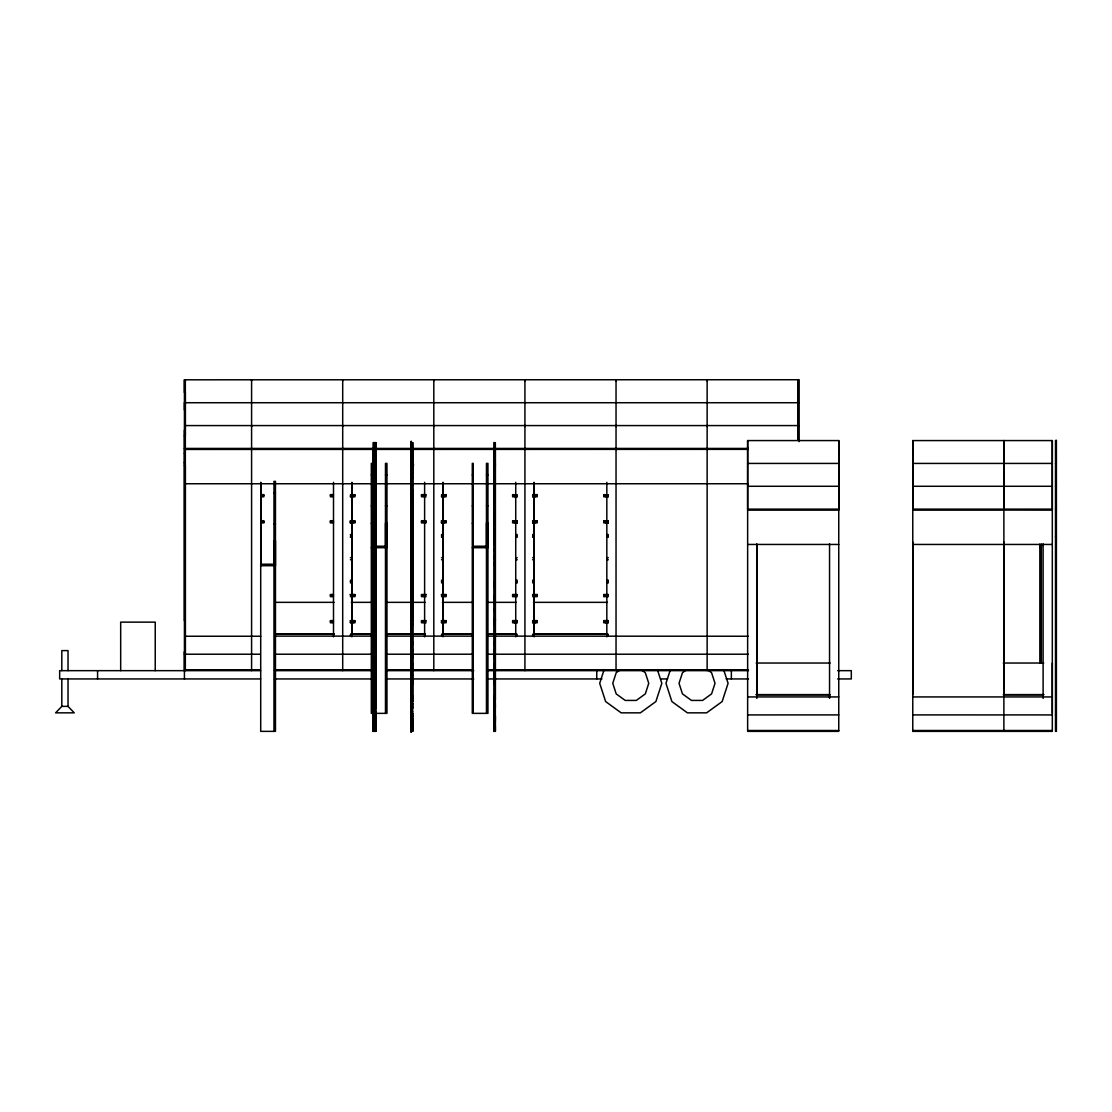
<?xml version="1.0" encoding="UTF-8"?>
<svg xmlns="http://www.w3.org/2000/svg" width="1112" height="1112" viewBox="0 0 1112 1112"><rect width="100%" height="100%" fill="white"/><g stroke="black" fill="none" stroke-linecap="round" stroke-linejoin="round"><path stroke-width="1.5" d="M184.425 670.661L184.425 430.205L185.329 430.205M799.153 441.631L799.153 379.734L184.425 379.804L184.425 392.494L185.329 392.494L185.329 435.751L184.425 435.751M185.329 654.217L185.329 465.344L184.425 465.344M260.778 564.896L260.778 482.316M273.969 565.702L273.969 541.044L275.456 541.044L275.456 565.702L260.708 565.702M351.878 636.856L351.878 482.316M373.118 715.739L376.092 715.697L373.118 715.697L373.118 731.348L376.092 731.348L376.092 715.697L373.118 715.086L376.092 715.086M374.605 701.825L374.605 714.251L376.092 714.251L373.118 714.349L376.092 714.349M374.605 526.852L374.605 528.325L376.092 528.325M374.605 458.255L374.605 442.618M374.605 470.654L376.092 470.654L376.092 462.342L374.605 462.258M376.092 522.807L373.118 522.807L373.118 442.618L376.092 442.618L376.092 459.951L373.118 459.951M376.092 442.618L376.092 701.825L373.118 701.825M385.475 547.702L385.475 523.043L386.962 523.043L386.962 547.702L371.311 547.702M411.19 621.288L412.691 621.288L412.677 538.722L411.19 538.722M412.677 470.32C409.939 472.544 415.457 465.803 412.691 462.342L411.19 462.272M411.204 442.618L412.691 442.618L412.677 459.951L411.19 459.951M412.677 715.086L411.19 715.086L412.691 715.697L412.677 731.348L411.19 731.348L411.19 726.344M412.677 715.739L411.19 715.739L411.19 714.251L412.677 713.696L411.19 713.696M412.691 442.618L412.691 491.796L411.204 491.796M442.993 636.856L442.993 482.316M486.458 547.716L486.458 523.043L487.946 523.043L487.946 547.716L472.294 547.716M495.327 522.807L493.825 522.807L493.839 442.618L495.327 442.618L495.327 699.795L493.825 699.795L493.839 731.348L493.839 450.29L495.327 450.29L495.327 731.348L493.839 731.348L493.825 715.086L495.327 715.086M534.107 636.856L534.107 482.316M747.639 440.574L747.639 510.144L838.754 510.144L838.754 440.574L747.639 440.574L747.639 731.362L838.754 731.362L838.754 440.574M756.827 697.558L756.827 544.727M829.552 698.294L829.552 696.821M912.771 694.778L912.771 542.1M912.771 440.574L912.771 731.362L1052.313 731.362L1052.313 440.574L912.771 440.574L912.771 510.144L1003.886 510.144L1003.886 440.574L1003.886 731.362M1003.886 694.791L1003.886 542.1M1039.845 544.421L1039.845 547.716L1041.332 547.716L1041.332 544.421M1043.126 698.294L1043.126 696.821M1052.313 713.362L1052.313 663.03M1052.313 440.574L1052.313 510.144L1004.178 510.06M374.605 455.072L374.605 731.348M604.15 669.619L599.702 683.31L605.637 701.561L621.163 712.848L640.359 712.848L655.885 701.561L661.821 683.31L657.373 669.619M670.411 669.619L665.963 683.31L671.898 701.561L687.424 712.848L706.62 712.848L722.147 701.561L728.082 683.31L723.634 669.619M61.813 678.945L61.813 706.37L55.6 712.848L74.24 712.848L68.027 706.37L68.027 678.945M620.065 669.924L616.201 672.732L612.768 683.31L616.201 693.888L625.194 700.421L636.328 700.421L645.321 693.888L648.755 683.31L645.321 672.732L641.471 669.924M686.326 669.924L682.462 672.732L679.029 683.31L682.462 693.888L691.455 700.421L702.589 700.421L711.583 693.888L715.016 683.31L711.583 672.732L707.732 669.924M376.092 483.859L373.118 483.873M376.092 493.978L373.118 493.978M376.092 495.994L373.118 495.994M376.092 501.151L373.118 501.151M374.605 473.476L373.118 473.476L376.092 473.503M411.19 478.633L412.677 478.633M185.329 402.516L184.425 402.516L184.425 410.036L185.329 410.036M799.153 402.725L185.329 402.725M185.329 425.576L798.249 425.576M798.249 425.701L799.153 425.701M184.425 448.428L748.39 448.442M185.329 449.443L748.39 449.359M411.204 450.29L412.691 450.29L412.691 731.348L412.677 726.344M373.118 450.624L376.092 450.624M411.204 450.624L412.691 450.624M493.839 450.624L495.327 450.624M373.118 451.486L376.092 451.486M411.204 451.486L412.691 451.486M493.839 451.486L495.327 451.486M373.118 451.82L376.092 451.82M411.204 451.82L412.691 451.82M493.839 451.82L495.327 451.82M184.425 453.293L185.329 453.293M376.092 455.072L373.118 455.406L376.092 455.447M411.19 455.072L412.677 455.072M411.204 455.447L412.691 455.447M373.118 455.781L376.092 455.781M411.204 455.781L412.691 455.781M493.839 455.781L495.327 455.781M374.605 457.922L376.092 457.922M411.19 457.922L412.677 457.922M373.118 458.255L376.092 458.255M411.19 458.255L412.677 458.255M493.839 458.255L495.327 458.255M493.839 459.951L495.327 459.951M373.118 460.298L374.605 460.298M493.839 460.298L495.327 460.298M373.118 460.674L376.092 460.674L373.118 461.021M411.204 460.674L412.691 460.674L411.204 461.021M493.839 460.674L495.327 460.674M493.839 461.021L495.327 461.021M373.118 461.549L376.092 461.549M411.19 461.549L412.677 461.549M493.839 461.549L495.327 461.549M373.118 461.925L376.092 461.925M411.19 461.925L412.677 461.925M493.839 461.925L495.327 461.925M184.425 462.272L185.329 462.272M373.118 462.258L376.092 462.342M493.839 462.258L495.327 462.342M373.118 462.62L376.092 462.62M411.19 462.62L412.677 462.62M493.839 462.62L495.327 462.62M374.605 462.8L376.092 462.8M411.19 462.8L412.677 462.8M184.425 462.995L185.329 462.995M373.118 463.134L376.092 463.134M411.19 463.134L412.677 463.134M493.839 463.134L495.327 463.134M1055.496 463.412L1056.4 463.412M747.639 463.426L838.754 463.426M912.771 463.426L1003.886 463.426M1004.178 463.426L1052.313 463.426M373.118 464.065L376.092 464.065M411.19 464.065L412.677 464.065M493.839 464.065L495.327 464.065M373.118 465.428L376.092 465.428M411.19 465.428L412.677 465.428M493.839 465.428L495.327 465.428M411.19 465.775L412.677 465.956L412.677 465.011L411.19 465.011L411.19 465.956M373.118 467.026L376.092 467.026M411.19 467.026L412.677 467.026M493.839 467.026L495.327 467.026M373.118 467.165L376.092 467.151M411.19 467.151L412.677 467.151M493.839 467.165L495.327 467.165M373.118 467.499L376.092 467.485M411.19 467.485L412.677 467.485M493.839 467.499L495.327 467.499M373.118 468.277L374.605 468.277M493.839 468.277L495.327 468.277M373.118 468.625L376.092 468.625M411.19 468.625L412.677 468.625M493.839 468.625L495.327 468.625M373.118 470.32L376.092 470.32M493.839 470.32L495.327 470.32M373.118 471.113L376.092 471.127M411.19 471.127L412.677 471.127M493.839 471.113L495.327 471.113M373.118 471.46L376.092 471.46M411.19 471.46L412.677 471.46M493.839 471.46L495.327 471.46M373.118 472.322L376.092 472.308M411.19 472.308L412.677 472.308M493.839 472.322L495.327 472.322M373.118 472.656L376.092 472.656M411.19 472.656L412.677 472.656M493.839 472.656L495.327 472.656M376.092 473.128L373.118 473.142L374.605 473.17M411.19 473.128L412.677 473.128M411.19 473.503L412.677 473.476M493.839 473.476L495.327 473.503M373.118 474.337L376.092 474.324M411.19 474.324L412.677 474.324M493.839 474.337L495.327 474.337M373.118 474.671L376.092 474.671M411.19 474.671L412.677 474.671M493.839 474.671L495.327 474.671M371.311 474.921L372.214 474.921M385.475 474.866L386.962 474.88M472.294 474.921L473.198 474.921M486.458 474.866L487.946 474.88M373.118 476.7L376.092 476.7M411.19 476.7L412.677 476.7M493.839 476.7L495.327 476.7M373.118 478.299L376.092 478.299M411.19 478.299L412.677 478.299M493.839 478.299L495.327 478.299M373.118 478.647L376.092 478.633M493.839 478.647L495.327 478.647M373.118 483.525L376.092 483.525M411.19 483.525L412.677 483.525M493.839 483.525L495.327 483.525M185.329 483.748L748.39 483.748M411.19 483.859L412.677 483.859M493.839 483.873L495.327 483.873M373.118 484.79L376.092 484.776M411.19 484.776L412.677 484.776M493.839 484.79L495.327 484.79M373.118 485.124L376.092 485.11M411.19 485.11L412.677 485.11M493.839 485.124L495.327 485.124M747.639 486.278L838.754 486.278M912.771 486.278L1003.886 486.278M1004.178 486.278L1052.313 486.278M1055.496 486.389L1056.4 486.389M373.118 490.017L376.092 490.003M411.19 490.003L412.677 490.003M493.839 490.017L495.327 490.017M373.118 490.35L376.092 490.35M411.19 490.35L412.677 490.35M493.839 490.35L495.327 490.35M373.118 491.796L376.092 491.796M493.839 491.796L495.327 491.796M373.118 491.949L376.092 491.949M411.19 491.949L412.691 491.949L412.677 510.783L411.19 510.783M493.839 491.949L495.327 491.949M273.969 492.866L275.456 492.88M373.118 493.283L376.092 493.283M411.204 493.283L412.691 493.283M493.839 493.283L495.327 493.283M411.19 493.978L412.677 493.978M493.839 493.978L495.327 493.978M373.118 494.312L376.092 494.312M411.19 494.312L412.677 494.312M493.839 494.312L495.327 494.312M260.847 494.618L263.878 494.618L263.878 496.772L260.847 496.772M333.447 494.618L330.403 494.618L330.403 496.772L333.447 496.772M373.118 494.645L376.092 494.645M411.204 494.645L412.691 494.645L412.677 701.825L411.19 701.922M426.077 494.618L421.504 494.618L421.504 496.772L426.077 496.772M493.839 494.645L495.327 494.645M532.648 494.618L537.207 494.618L537.207 496.772L532.62 496.869M532.62 494.701L535.595 494.868L532.62 495.048M350.391 495.048L354.992 494.618L354.992 496.772L350.391 496.869M441.506 495.048L446.107 494.618L446.107 496.772L441.506 496.869M517.219 495.048L512.618 494.618L512.618 496.772L517.219 496.869M608.32 495.048L603.733 494.618L603.733 496.772L608.32 496.869M260.847 495.299L263.878 495.299M330.403 495.299L333.447 495.299M354.992 495.299L350.433 495.299L351.878 495.382M421.504 495.299L426.077 495.299M446.107 495.299L441.533 495.299L442.993 495.382M512.618 495.299L517.177 495.299L515.732 495.382M532.648 495.299L537.207 495.299M603.733 495.299L608.292 495.299L606.832 495.382M373.118 495.507L376.092 495.479M411.19 495.507L412.677 495.479M493.839 495.507L495.327 495.507M532.62 495.382L534.107 495.382M411.19 495.994L412.677 495.994M493.839 495.994L495.327 495.994M350.391 496.536L353.38 496.536M373.118 496.327L376.092 496.327M411.19 496.327L412.677 496.327M441.506 496.536L444.48 496.536M493.839 496.327L495.327 496.327M514.23 496.536L517.219 496.536M532.62 496.536L535.595 496.536M605.345 496.536L608.32 496.536M373.118 497.189L376.092 497.189M411.19 497.189L412.677 497.189M493.839 497.189L495.327 497.189M373.118 497.523L376.092 497.537M411.19 497.537L412.677 497.537M493.839 497.523L495.327 497.523M374.605 497.995L373.118 498.329L376.092 498.329M495.327 497.995L493.839 497.995L495.327 498.329M411.19 498.329L412.677 498.329M373.118 498.801L376.092 498.801M411.204 498.801L412.691 498.801M493.839 498.801L495.327 498.801M373.118 500.025L376.092 500.025M411.19 500.025L412.677 500.025M493.839 500.025L495.327 500.025M374.605 500.372L376.092 500.372M411.19 500.372L412.677 500.372M411.19 501.151L412.677 501.151M493.839 501.151L495.327 501.151M373.118 501.498L376.092 501.623M411.19 501.623L412.677 501.623M493.839 501.623L495.327 501.623M373.118 502.693L376.092 502.693M411.19 502.693L412.677 502.693M493.839 502.693L495.327 502.693M373.118 502.874L376.092 502.958M411.204 502.958L412.691 502.958M493.839 502.874L495.327 502.958M373.118 503.208L376.092 503.208M411.19 503.208L412.677 503.208M493.839 503.208L495.327 503.208M373.118 503.639L376.092 503.639M411.19 503.639L412.677 503.639M493.839 503.639L495.327 503.639M373.118 504.139L376.092 504.139M411.19 504.139L412.677 504.139M493.839 504.139L495.327 504.139M373.118 504.334L376.092 504.334M411.204 504.334L412.691 504.334M493.839 504.334L495.327 504.334M373.118 504.584L376.092 504.584M411.19 504.584L412.677 504.584M493.839 504.584L495.327 504.584M373.118 505.084L376.092 505.084M411.19 505.084L412.677 505.084M493.839 505.084L495.327 505.084M373.118 505.501L376.092 505.501M411.19 505.501L412.677 505.501M493.839 505.501L495.327 505.501M385.475 505.779L386.962 505.779M486.458 505.779L487.946 505.779M371.311 505.946L372.214 505.946M373.118 505.849L376.092 505.821M411.19 506.029L412.691 505.821M472.294 505.96L473.198 505.96M493.839 505.849L495.327 505.821M373.118 506.377L376.092 506.391M411.19 506.391L412.677 506.391M493.839 506.377L495.327 506.377M373.118 506.711L376.092 506.724M411.19 506.724L412.677 506.724M493.839 506.711L495.327 506.711M373.118 507.1L376.092 507.1M411.19 507.1L412.677 507.1M493.839 507.1L495.327 507.1M373.118 507.642L376.092 507.642M411.19 507.642L412.677 507.642M493.825 507.642L495.327 507.642M373.118 507.975L376.092 507.975M411.19 507.975L412.677 507.975M493.825 507.975L495.327 507.975M374.605 508.351L376.092 508.351M411.19 508.351L412.677 508.351M373.118 508.684L376.092 508.657M411.19 508.684L412.691 508.657M493.839 508.684L495.327 508.657M747.639 509.129L838.754 509.129M912.771 509.129L1003.886 509.129M1004.178 509.129L1052.313 509.129M1055.496 509.101L1056.4 509.101M373.118 510.144L376.092 510.144M411.204 510.144L412.691 510.144M493.839 510.144L495.327 510.144M373.118 510.394L376.092 510.394M411.19 510.394L412.677 510.394M493.839 510.394L495.327 510.394M373.118 510.783L376.092 510.783M493.825 510.783L495.327 510.728M374.605 513.23L376.092 513.23M412.677 513.23L411.19 513.23L412.677 513.577L412.677 522.807L411.19 522.807M373.118 513.577L376.092 513.577M493.839 513.577L495.327 513.577M373.118 516.83L376.092 516.83M411.19 516.83L412.677 516.83M493.825 516.83L495.327 516.83M373.118 517.177L376.092 517.177M411.19 517.177L412.677 517.177M493.825 517.177L495.327 517.177M260.847 520.722L263.878 520.722L263.878 522.89L260.847 522.89M333.447 520.722L330.403 520.722L330.403 522.89L333.447 522.89M350.391 520.805L354.992 520.722L354.992 522.89L350.433 522.89M426.077 520.722L421.504 520.722L421.504 522.89L426.077 522.89M441.506 520.805L446.107 520.722L446.107 522.89L441.533 522.89M517.219 520.805L512.618 520.722L512.618 522.89L517.177 522.89M532.62 520.805L537.207 520.722L537.207 522.89L532.648 522.89M608.32 520.805L603.733 520.722L603.733 522.89L608.292 522.89M350.391 520.972L353.38 521.167L350.391 521.167M441.506 520.972L444.48 521.167L441.506 521.167M517.219 520.972L514.23 521.167L517.219 521.167M532.62 520.972L535.595 520.972L532.62 521.167M608.32 520.972L605.345 521.167L608.32 521.167M260.847 521.417L263.878 521.417M330.403 521.417L333.447 521.417M350.391 521.5L354.992 521.417M421.504 521.417L426.077 521.417M441.506 521.5L446.107 521.417M512.618 521.417L517.219 521.5M532.62 521.5L537.207 521.417M603.733 521.417L608.32 521.5M260.847 522.195L263.878 522.195M330.403 522.195L333.447 522.195M350.433 522.195L354.992 522.195M421.504 522.195L426.077 522.195M441.533 522.195L446.107 522.195M512.618 522.195L517.177 522.195M532.648 522.195L537.207 522.195M603.733 522.195L608.292 522.195M350.391 522.279L353.38 522.445L350.391 522.64M441.506 522.279L444.48 522.445L441.506 522.64M517.219 522.293L514.23 522.445L517.219 522.64M532.62 522.279L535.595 522.445L532.62 522.64M608.32 522.293L605.345 522.445L608.32 522.64M350.391 522.974L351.878 522.974M441.506 522.974L442.993 522.974M515.732 522.974L517.219 522.974M532.62 522.974L534.107 522.974M606.832 522.974L608.32 522.974M371.311 523.349L372.214 523.349M472.294 523.349L473.198 523.349M273.969 523.766L275.456 523.766M373.118 524.294L376.092 524.294M411.204 524.294L412.691 524.294M493.839 524.294L495.327 524.294M376.092 524.822L373.118 524.822L373.118 526.296L376.092 526.198M411.19 524.822L412.677 524.822L412.677 537.249L411.19 537.249M495.327 524.822L493.825 524.822L493.825 526.296L495.327 526.296M373.118 525.476L376.092 525.476M411.19 525.476L412.677 525.476M493.825 525.476L495.327 525.476M411.19 526.198L412.677 526.198M376.092 526.852L373.118 526.852L373.118 539.278L376.092 539.376M411.19 526.852L412.677 526.852M495.327 526.852L493.825 526.852L493.825 539.278L495.327 539.278M373.118 526.949L374.605 526.949M493.825 526.949L495.327 526.949M374.605 527.672L376.092 527.672M411.19 527.672L412.677 527.672M411.19 528.325L412.677 528.325M373.118 528.561L376.092 528.561M411.19 528.561L412.677 528.561M493.825 528.561L495.327 528.561M373.118 528.756L376.092 528.756M411.19 528.756L412.677 528.756M493.825 528.756L495.327 528.756M373.118 532.426L376.092 532.426M411.19 532.426L412.677 532.426M493.825 532.426L495.327 532.426M373.118 532.69L376.092 532.884M411.19 532.69L412.677 532.884M493.825 532.884L495.327 532.69M373.118 533.148L376.092 533.148M411.19 533.148L412.677 533.148M493.825 533.148L495.327 533.148M350.391 534.566L351.878 534.566M441.506 534.566L442.993 534.566M515.732 534.566L517.219 534.566M532.62 534.566L534.107 534.566M606.832 534.566L608.32 534.566M350.391 536.04L351.878 535.789M441.506 535.789L442.993 535.789M515.732 535.803L517.219 535.803M532.62 535.789L534.107 535.789M606.832 535.803L608.32 535.803M441.506 536.04L442.993 536.04M515.732 536.04L517.219 536.04M532.62 536.04L534.107 536.04M606.832 536.04L608.32 536.04M373.118 536.818L376.092 536.818M411.19 536.818L412.677 536.818M493.825 536.818L495.327 536.818M1055.496 536.707L1056.4 536.707M373.118 537.013L376.092 537.013M411.19 537.013L412.677 537.013M493.825 537.013L495.327 537.013M350.391 537.277L351.878 537.277M374.605 537.249L376.092 537.249M441.506 537.277L442.993 537.277M515.732 537.277L517.219 537.277M532.62 537.277L534.107 537.277M606.832 537.277L608.32 537.277M374.605 537.902L376.092 537.902M411.19 537.902L412.677 537.902M373.118 538.625L374.605 538.625M493.825 538.625L495.327 538.625M373.118 538.722L376.092 538.722M493.825 538.722L495.327 538.722M411.19 539.376L412.677 539.376M373.118 540.098L376.092 540.098M411.19 540.098L412.677 540.098M493.825 540.098L495.327 540.098M373.118 540.752L376.092 540.752M411.19 540.752L412.677 540.752M493.825 540.752L495.327 540.752M373.118 541.933L376.092 541.933M411.19 541.933L412.677 541.933M493.825 541.933L495.327 541.933M373.118 543.17L376.092 543.17M411.19 543.17L412.677 543.17M493.825 543.17L495.327 543.17M373.118 543.407L376.092 543.407M411.19 543.407L412.677 543.407M493.825 543.407L495.327 543.407M747.639 544.449L838.754 544.449M912.771 544.449L1052.313 544.449M373.118 544.644L376.092 544.644M411.19 544.644L412.677 544.644M493.825 544.644L495.327 544.644M372.214 546.214L385.475 546.214M473.198 546.228L486.458 546.228M411.204 549.147L412.691 549.147M493.839 549.147L495.327 549.147M411.204 550.635L412.691 550.635M493.839 550.635L495.327 550.635M373.118 556.236L376.092 556.236M411.19 556.236L412.677 556.236M493.825 556.236L495.327 556.236M373.118 556.931L376.092 556.931M411.19 556.931L412.677 556.931M493.825 556.931L495.327 556.931M350.405 557.71L351.878 557.71M373.118 557.724L376.092 557.724M411.19 557.724L412.677 557.724M441.506 557.71L442.993 557.71M493.825 557.724L495.327 557.724M515.732 557.71L517.219 557.71M532.62 557.71L534.107 557.71M606.832 557.71L608.333 557.71M373.118 558.405L376.092 558.405M411.19 558.405L412.677 558.405M493.825 558.405L495.327 558.405M350.391 559.753L351.892 559.753M441.506 559.753L442.993 559.753M515.732 559.753L517.219 559.753M532.62 559.753L534.107 559.753M606.832 559.753L608.32 559.753M411.204 563.298L412.691 563.298M493.839 563.298L495.327 563.298M273.969 564.215L260.708 564.215L260.708 731.362L275.456 731.362L275.456 481.371L273.969 481.371L273.969 731.362M411.204 564.785L412.691 564.785M493.839 564.785L495.327 564.785M350.391 580.186L351.878 580.186M441.506 580.186L442.993 580.186M515.732 580.186L517.219 580.186M532.62 580.186L534.107 580.186M606.832 580.186L608.32 580.186M350.391 581.423L351.878 581.423M441.506 581.423L442.993 581.423M515.732 581.423L517.219 581.423M532.62 581.423L534.107 581.423M606.832 581.423L608.32 581.423M350.391 581.659L351.878 581.659M441.506 581.659L442.993 581.659M515.732 581.673L517.219 581.673M532.62 581.659L534.107 581.659M606.832 581.673L608.32 581.673M373.118 582.354L376.092 582.354M411.19 582.354L412.677 582.354M493.825 582.354L495.327 582.354M350.391 582.896L351.878 582.896M441.506 582.896L442.993 582.896M515.732 582.896L517.219 582.896M532.62 582.896L534.107 582.896M606.832 582.896L608.32 582.896M373.118 583.049L376.092 583.049M411.19 583.049L412.677 583.049M493.825 583.049L495.327 583.049M373.118 583.828L376.092 583.828M411.19 583.828L412.677 583.828M493.825 583.828L495.327 583.828M373.118 584.523L376.092 584.523M411.19 584.523L412.677 584.523M493.825 584.523L495.327 584.523M411.204 587.053L412.691 587.053M493.839 587.053L495.327 587.053M333.447 594.489L330.403 594.489L330.403 596.657L333.447 596.657M350.391 594.489L354.992 594.489L354.992 596.657L350.391 596.657M426.077 594.489L421.504 594.489L421.504 596.657L426.077 596.657M441.506 594.489L446.107 594.489L446.107 596.657L441.506 596.657M517.219 594.489L512.618 594.489L512.618 596.657L517.219 596.657M532.62 594.489L537.207 594.489L537.207 596.657L532.62 596.657M608.32 594.489L603.733 594.489L603.733 596.657L608.32 596.657M350.391 594.739L353.38 594.934L350.391 594.934M441.506 594.739L444.48 594.739L441.506 594.934M517.219 594.739L514.23 594.934L517.219 594.934M532.62 594.739L535.595 594.739L532.62 594.934M608.32 594.739L605.345 594.934L608.32 594.934M330.403 595.184L333.447 595.184M350.391 595.17L354.992 595.184M421.504 595.184L426.077 595.184M441.506 595.17L446.107 595.184M512.618 595.184L517.219 595.17M532.62 595.17L537.207 595.184M603.733 595.184L608.32 595.17M373.118 596.115L376.092 596.115M411.19 596.115L412.677 596.115M493.825 596.115L495.327 596.115M373.118 597.339L376.092 597.339M411.19 597.339L412.677 597.339M493.825 597.339L495.327 597.339M373.118 597.589L376.092 597.589M411.19 597.589L412.677 597.589M493.825 597.589L495.327 597.589M373.118 598.812L376.092 598.812M411.19 598.812L412.677 598.812M493.825 598.812L495.327 598.812M275.651 602.343L334.1 602.343M351.295 602.343L371.922 602.343M385.669 602.343L425.215 602.343M442.409 602.343L473.351 602.343M487.098 602.343L516.329 602.343M533.51 602.343L607.43 602.343M411.204 609.307L412.691 609.307M493.839 609.307L495.327 609.307M411.204 610.794L412.691 610.794M493.839 610.794L495.327 610.794M373.118 619.259L376.092 619.259M411.19 619.259L412.677 619.259M493.825 619.259L495.327 619.259L495.327 621.288L493.825 621.288M185.329 620.704L184.425 620.704L184.425 379.804M333.447 620.607L330.403 620.607L330.403 622.776L333.447 622.776M350.391 620.593L354.992 620.607L354.992 622.776L350.391 622.762M426.077 620.607L421.504 620.607L421.504 622.776L426.077 622.776M441.506 620.593L446.107 620.607L446.107 622.776L441.506 622.762M517.219 620.593L512.618 620.607L512.618 622.776L517.219 622.762M532.62 620.593L537.207 620.607L537.207 622.776L532.62 622.762M608.32 620.593L603.733 620.607L603.733 622.776L608.32 622.762M350.391 620.857L353.38 621.052L350.391 621.052M441.506 620.857L444.48 620.857L441.506 621.052M517.219 620.857L514.23 621.052L517.219 621.052M532.62 620.857L535.595 620.857L532.62 621.052M608.32 620.857L605.345 621.052L608.32 621.052M330.403 621.302L333.447 621.302M350.391 621.288L354.992 621.302M373.118 621.288L376.092 621.288M421.504 621.302L426.077 621.302M441.506 621.288L446.107 621.302M512.618 621.302L517.219 621.288M532.62 621.288L537.207 621.302M603.733 621.302L608.32 621.288M350.391 622.331L353.38 622.525L350.391 622.525M441.506 622.331L444.48 622.331L441.506 622.525M517.219 622.331L514.23 622.525L517.219 622.525M532.62 622.331L535.595 622.525L532.62 622.525M608.32 622.331L605.345 622.525L608.32 622.525M411.204 623.457L412.691 623.457M493.839 623.457L495.327 623.457M411.204 624.944L412.691 624.944M493.839 624.944L495.327 624.944M275.651 633.896L334.1 633.896M351.295 633.896L371.922 633.896M385.669 633.896L425.215 633.896M442.409 633.896L473.351 633.896M487.098 633.896L516.329 633.896M533.51 633.896L607.43 633.896M274.636 634.076L334.1 634.09M351.295 634.09L372.673 634.076M385.669 634.09L425.215 634.09M442.409 634.09L473.351 634.09M487.098 634.09L516.329 634.09M533.51 634.09L607.43 634.09M350.391 634.368L351.878 634.368M441.506 634.368L442.993 634.368M515.732 634.368L517.219 634.368M532.62 634.368L534.107 634.368M606.832 634.368L608.32 634.368M350.391 635.591L351.878 635.591M441.506 635.591L442.993 635.591M515.732 635.591L517.219 635.591M532.62 635.591L534.107 635.591M606.832 635.591L608.32 635.591M185.329 636.245L260.778 636.245M274.636 636.12L372.673 636.12M385.669 636.12L473.351 636.12M487.098 636.12L748.39 636.245M373.118 641.735L376.092 641.735M411.19 641.735L412.677 641.735M493.825 641.735L495.327 641.735M373.118 642.958L376.092 642.958M411.19 642.958L412.677 642.958M493.825 642.958L495.327 642.958M373.118 643.209L376.092 643.209M411.19 643.209L412.677 643.209M493.825 643.209L495.327 643.209M373.118 644.446L376.092 644.446M411.19 644.446L412.677 644.446M493.825 644.446L495.327 644.446M411.204 649.797L412.691 649.797M493.839 649.797L495.327 649.797M411.204 651.284L412.691 651.284M493.839 651.284L495.327 651.284M185.329 651.854L184.425 651.854L184.425 678.945M184.425 652.647L185.329 652.647M184.425 654.217L260.18 654.217M275.651 654.217L371.922 654.217M385.669 654.217L473.351 654.217M487.098 654.217L748.39 654.217M376.092 656.024L373.118 656.024M411.19 656.024L412.677 656.024M493.825 656.024L495.327 656.024M373.118 656.719L376.092 656.719M411.19 656.719L412.677 656.719M493.825 656.719L495.327 656.719M373.118 657.512L376.092 657.512M411.19 657.512L412.677 657.512M493.825 657.512L495.327 657.512M373.118 658.193L376.092 658.193M411.19 658.193L412.677 658.193M493.825 658.193L495.327 658.193M756.229 663.03L830.15 663.03M1003.288 663.044L1043.709 663.03M411.204 663.947L412.691 663.947M493.839 663.947L495.327 663.947M411.204 665.435L412.691 665.435M493.839 665.435L495.327 665.435M411.204 668.27L412.691 668.27M495.327 668.27L493.839 668.27L493.839 680.808L495.327 680.808M185.329 669.813L260.18 669.813M275.651 669.813L371.922 669.813M385.669 669.813L473.351 669.813M487.098 669.813L748.39 669.813M260.653 670.661L59.659 670.661L59.659 678.945L260.653 678.945M274.511 670.661L371.922 670.661M385.669 670.661L473.754 670.661M487.098 670.661L748.501 670.661M837.6 670.661L851.306 670.661L851.306 678.945L837.6 678.945M411.204 671.134L412.691 671.134M493.839 671.134L495.327 671.134M411.204 675.29L412.691 675.29M493.839 675.29L495.327 675.29M274.511 678.945L371.533 678.945M387.129 678.945L473.754 678.945M487.612 678.945L601.939 678.945M660.611 678.945L667.52 678.945M726.192 678.945L748.501 678.945M411.204 679.446L412.691 679.446M493.839 679.446L495.327 679.446M411.204 680.808L412.691 680.808M373.118 682.142L376.092 682.142M411.19 682.142L412.691 682.295M493.825 682.142L495.327 682.295M376.092 682.837L373.118 682.837M411.19 682.837L412.677 682.837M493.825 682.837L495.327 682.837M373.118 683.616L376.092 683.616M411.19 683.616L412.677 683.616M493.825 683.616L495.327 683.616M373.118 684.311L376.092 684.311M411.19 684.311L412.677 684.311M493.825 684.311L495.327 684.311M756.229 694.597L830.15 694.597M1004.178 694.597L1043.709 694.597M756.229 694.791L830.15 694.791M1003.288 694.778L1043.709 694.791M373.118 695.903L376.092 695.903M411.19 695.903L412.677 695.903M493.825 695.903L495.327 695.903M747.639 696.932L838.754 696.932M912.771 696.932L1052.313 696.932M373.118 697.141L376.092 697.141M411.19 697.141L412.677 697.141M493.825 697.141L495.327 697.141M373.118 697.377L376.092 697.377M411.19 697.377L412.677 697.377M493.825 697.377L495.327 697.377M411.204 698.058L412.691 698.058M493.839 698.058L495.327 698.058M373.118 698.614L376.092 698.614M411.19 698.614L412.677 698.614M493.825 698.614L495.327 698.614M411.204 699.545L412.691 699.545M493.839 699.545L495.327 699.545M376.092 699.795L373.118 699.795L373.118 712.222L374.605 712.222M411.19 699.795L412.677 699.795M373.118 700.449L376.092 700.449M411.19 700.449L412.677 700.449M493.825 700.449L495.327 700.449M373.118 701.172L376.092 701.172M411.19 701.172L412.677 701.269M493.825 701.172L495.327 701.172M493.825 701.825L495.327 701.825M373.118 702.659L374.605 702.659M493.825 702.659L495.327 702.659M373.118 703.312L374.605 703.312M493.825 703.312L495.327 703.312M373.118 703.548L376.092 703.548L376.092 707.857L373.118 707.857M411.19 703.548L412.677 703.548L412.677 707.857L411.19 707.857M493.825 703.548L495.327 703.548L495.327 707.857L493.825 707.857M373.118 703.743L376.092 703.743M411.19 703.743L412.677 703.743M493.825 703.743L495.327 703.743M61.813 706.37L68.027 706.37M373.118 707.399L376.092 707.399M411.19 707.399L412.677 707.399M493.825 707.399L495.327 707.399M373.118 707.663L376.092 707.663M411.19 707.663L412.677 707.663M493.825 707.663L495.327 707.663M373.118 708.135L376.092 708.135M411.19 708.135L412.677 708.135M493.825 708.135L495.327 708.135M373.118 711.791L376.092 711.791M411.19 711.986L412.677 711.791M493.825 711.986L495.327 711.791M493.825 712.222L495.327 712.222M373.118 712.875L374.605 712.875M493.825 712.875L495.327 712.875M374.605 713.598L376.092 713.598M411.19 713.598L412.677 713.598M495.327 713.696L493.825 714.349L495.327 714.349M411.19 714.251L412.677 714.251M747.639 714.919L838.754 714.905M912.771 714.905L1003.886 714.919M1004.178 714.905L1052.313 714.919M1055.496 714.905L1056.4 714.905M373.118 718.811L376.092 718.811M411.19 718.811L412.691 718.811M493.839 718.811L495.327 718.811M373.118 720.715L376.092 720.715M411.19 720.715L412.677 720.715M493.839 720.715L495.327 720.715L495.327 715.697L493.839 715.697L495.327 715.739L495.327 731.348L495.327 726.344M373.118 720.882L376.092 720.882M411.19 720.882L412.691 720.882M493.839 720.882L495.327 720.882M373.118 722.786L376.092 722.786M411.19 722.786L412.677 722.786M493.839 722.786L495.327 722.786M373.118 724.273L376.092 724.273M411.19 724.273L412.677 724.273M493.839 724.273L495.327 724.273M373.118 726.178L376.092 726.178M411.19 726.178L412.691 726.178M493.839 726.178L495.327 726.178M373.118 728.249L376.092 728.249M411.19 728.249L412.691 728.249M493.839 728.249L495.327 728.249M747.639 730.501L838.754 730.501M912.771 730.501L1003.886 730.501M1004.178 730.501L1052.313 730.501M493.839 726.344L493.839 731.348M376.092 726.344L376.092 731.348L376.092 450.29L373.118 450.29L373.118 731.348L373.118 726.344M1043.126 543.796L1043.112 697.558M1041.332 544.241L1041.332 663.322M1039.845 544.241L1039.845 663.322M829.552 543.837L829.552 697.558M756.827 543.837L756.827 698.294M731.362 670.661L731.362 678.945M707.135 380.888L707.135 379.873L707.135 670.661M707.135 425.576L707.135 426.591M616.034 380.888L616.034 379.873L616.034 670.661M616.034 425.576L616.034 426.591M606.832 482.316L606.832 636.856M596.769 670.661L596.769 678.945M534.107 482.636L534.107 636.245M524.92 380.888L524.92 379.873L524.92 670.661M524.92 425.576L524.92 426.591M515.732 482.316L515.732 636.856M486.458 713.362L486.458 463.37L487.946 463.37L487.946 713.362L472.294 713.362L472.294 463.37L473.198 463.37L473.198 713.362M442.993 482.636L442.993 636.245M433.805 380.888L433.805 379.873L433.805 670.661M433.805 425.576L433.805 426.591M424.617 482.316L424.617 636.856M385.475 713.362L385.475 463.37L386.962 463.37L386.962 713.362L371.311 713.362L371.311 463.37L372.214 463.37L372.214 713.362M351.878 482.636L351.892 636.245M342.704 380.888L342.704 379.873L342.704 670.661M342.704 425.576L342.704 426.591M333.503 482.316L333.503 636.856M260.778 482.636L260.778 565.188M251.59 380.888L251.59 379.873L251.59 670.661M251.59 425.576L251.59 426.591M185.329 380.888L185.329 379.873L185.329 670.661M185.037 401.223L185.037 481.593M155.235 670.661L155.235 622.136L120.68 622.136L120.68 670.661M97.578 670.661L97.578 678.945M68.027 670.661L68.027 650.603L61.813 650.603L61.813 670.661M411.204 441.408L411.204 732.266L411.204 441.408M798.249 379.873L798.249 440.269L798.249 379.734M493.839 455.072L495.327 455.406L493.839 455.072M1056.4 440.435L1055.496 440.435L1055.496 731.362L1056.4 731.362L1056.4 440.435M376.092 463.565L373.118 463.565L373.118 464.51L376.092 464.51L376.092 463.565M412.677 463.565L411.19 463.565L411.19 464.51L412.677 464.51L412.677 463.565M495.327 463.565L493.839 463.565L493.839 464.51L495.327 464.51L495.327 463.565M376.092 465.011L373.118 465.011L373.118 465.956L376.092 465.956L376.092 465.011M495.327 465.011L493.839 465.011L493.839 465.956L495.327 465.956L495.327 465.011M495.327 473.142L493.839 473.142L495.327 473.17M376.092 495.146L373.118 495.146L376.092 495.174M412.677 495.146L411.19 495.146L412.677 495.174M495.327 495.146L493.839 495.146L495.327 495.174"/></g></svg>
